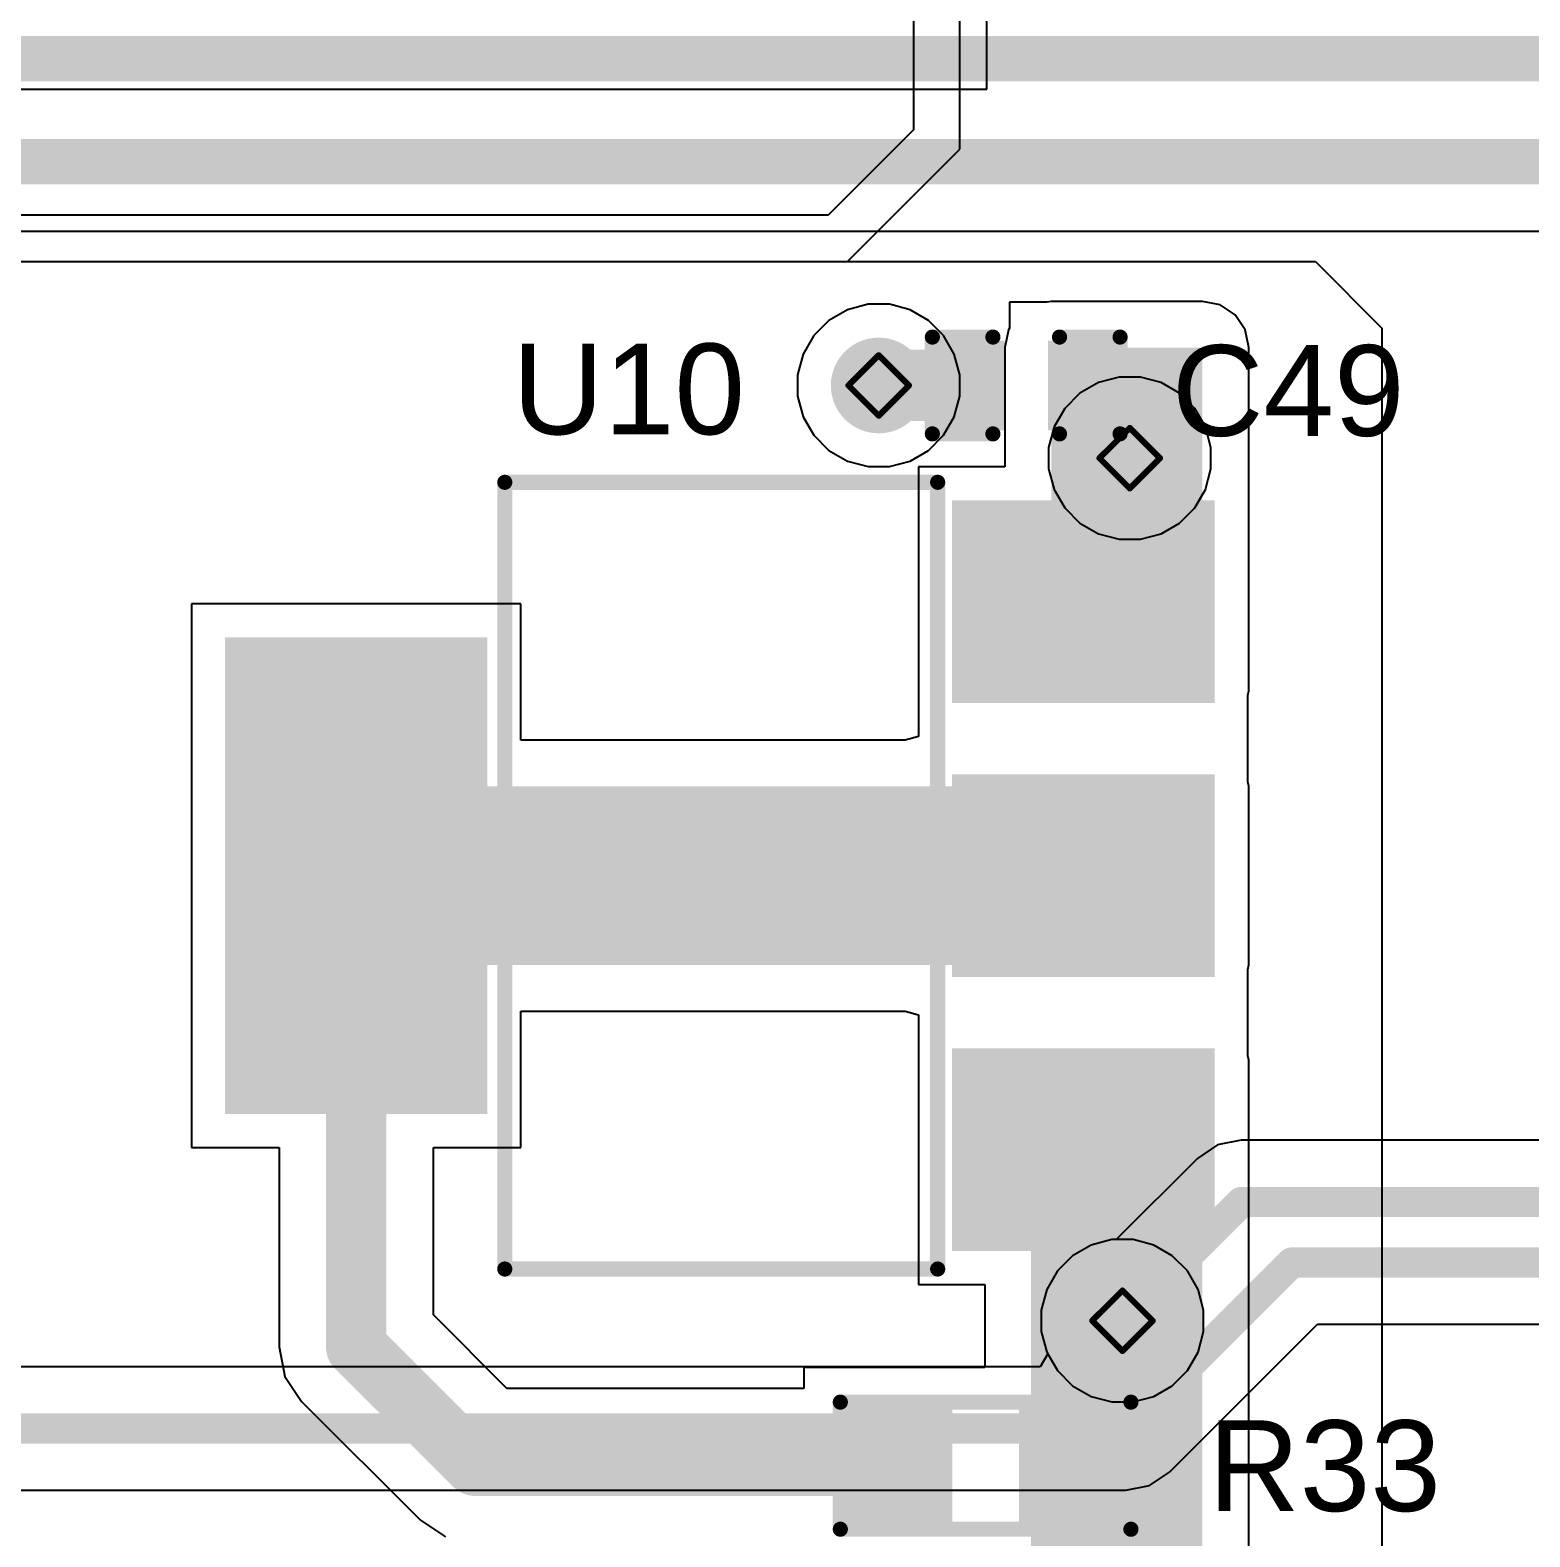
# Model space of a CAD drawing. Header units: inches. Extents: x -17.5 to 14.7, y -6.2 to 5.9.
# Drawn here: x 1.7854 to 2.2808, y 0.6215 to 1.1195 of the extents above; entities that cross this region are included whole.
import ezdxf

# ---------------------------------------------------------------- set-up
doc = ezdxf.new("R2010")
doc.units = ezdxf.units.IN
doc.header["$MEASUREMENT"] = 0
for name, color, linetype in [('Bottom Layer', 5, 'Continuous'), ('Bottom Solder', 6, 'Continuous'), ('Drill Drawing', 1, 'Continuous'), ('Ground Layer', 76, 'Continuous'), ('Power Layer', 16, 'Continuous'), ('Top Layer', 1, 'Continuous'), ('Top Overlay', 2, 'Continuous'), ('Top Paste', 8, 'Continuous'), ('Top Solder', 216, 'Continuous'), ('Via Holes', 16, 'Continuous')]:
    doc.layers.add(name, color=color, linetype=linetype)
doc.styles.add('Arial', font='', dxfattribs={"height": 0.2})
doc.styles.get('Arial').set_extended_font_data('Arial')

# ---------------------------------------------------------------- blocks, each defined once
blk = doc.blocks.new('SOT__223_74')
at = {"layer": 'Top Layer'}
for points in [[(-0.0748, 0.15945), (0.0748, 0.15945), (0.0748, 0.08071), (-0.0748, 0.08071)], [(-0.12008, -0.08071), (-0.06102, -0.08071), (-0.06102, -0.15945), (-0.12008, -0.15945)], [(-0.02953, -0.08071), (0.02953, -0.08071), (0.02953, -0.15945), (-0.02953, -0.15945)], [(0.06102, -0.08071), (0.12008, -0.08071), (0.12008, -0.15945), (0.06102, -0.15945)]]:
    blk.add_hatch(color=1, dxfattribs=at).paths.add_polyline_path(points)
at = {"layer": 'Top Paste'}
for points in [[(-0.0748, 0.15945), (0.0748, 0.15945), (0.0748, 0.08071), (-0.0748, 0.08071)], [(-0.12008, -0.08071), (-0.06102, -0.08071), (-0.06102, -0.15945), (-0.12008, -0.15945)], [(-0.02953, -0.08071), (0.02953, -0.08071), (0.02953, -0.15945), (-0.02953, -0.15945)], [(0.06102, -0.08071), (0.12008, -0.08071), (0.12008, -0.15945), (0.06102, -0.15945)]]:
    blk.add_hatch(color=8, dxfattribs=at).paths.add_polyline_path(points)
at = {"layer": 'Top Solder'}
for points in [[(-0.0788, 0.16345), (0.0788, 0.16345), (0.0788, 0.07671), (-0.0788, 0.07671)], [(-0.12408, -0.07671), (-0.05702, -0.07671), (-0.05702, -0.16345), (-0.12408, -0.16345)], [(-0.03353, -0.07671), (0.03353, -0.07671), (0.03353, -0.16345), (-0.03353, -0.16345)], [(0.05702, -0.07671), (0.12408, -0.07671), (0.12408, -0.16345), (0.05702, -0.16345)]]:
    blk.add_hatch(color=216, dxfattribs=at).paths.add_polyline_path(points)
at = {"layer": 'Top Overlay'}
for points in [[(-0.13, 0.071, 0.005, 0.005, 0), (-0.13, -0.072, 0.005, 0.005, 0)], [(-0.13, 0.071, 0.005, 0.005, 0), (0.13, 0.071, 0.005, 0.005, 0)], [(0.13, 0.071, 0.005, 0.005, 0), (0.13, -0.072, 0.005, 0.005, 0)], [(-0.13, -0.072, 0.005, 0.005, 0), (0.13, -0.072, 0.005, 0.005, 0)], [(-0.132, -0.116, 0.00787, 0.00787, 0), (-0.132, -0.126, 0.00787, 0.00787, 0)], [(-0.132, -0.116, 0.00787, 0.00787, 0), (-0.127, -0.121, 0.00787, 0.00787, 0)], [(-0.127, -0.121, 0.00787, 0.00787, 0), (-0.132, -0.126, 0.00787, 0.00787, 0)]]:
    blk.add_lwpolyline(points, format="xyseb", dxfattribs=at)
for points in [[(-0.13125, 0.071, 0.0025, 0.0025, 1), (-0.12875, 0.071, 0.0025, 0.0025, 1)], [(-0.13125, 0.071, 0.0025, 0.0025, 1), (-0.12875, 0.071, 0.0025, 0.0025, 1)], [(0.12875, 0.071, 0.0025, 0.0025, 1), (0.13125, 0.071, 0.0025, 0.0025, 1)], [(0.12875, 0.071, 0.0025, 0.0025, 1), (0.13125, 0.071, 0.0025, 0.0025, 1)], [(-0.13125, -0.072, 0.0025, 0.0025, 1), (-0.12875, -0.072, 0.0025, 0.0025, 1)], [(-0.13125, -0.072, 0.0025, 0.0025, 1), (-0.12875, -0.072, 0.0025, 0.0025, 1)], [(0.12875, -0.072, 0.0025, 0.0025, 1), (0.13125, -0.072, 0.0025, 0.0025, 1)], [(0.12875, -0.072, 0.0025, 0.0025, 1), (0.13125, -0.072, 0.0025, 0.0025, 1)], [(-0.13397, -0.116, 0.00394, 0.00394, 1), (-0.13003, -0.116, 0.00394, 0.00394, 1)], [(-0.13397, -0.116, 0.00394, 0.00394, 1), (-0.13003, -0.116, 0.00394, 0.00394, 1)], [(-0.12897, -0.121, 0.00394, 0.00394, 1), (-0.12503, -0.121, 0.00394, 0.00394, 1)], [(-0.12897, -0.121, 0.00394, 0.00394, 1), (-0.12503, -0.121, 0.00394, 0.00394, 1)], [(-0.13397, -0.126, 0.00394, 0.00394, 1), (-0.13003, -0.126, 0.00394, 0.00394, 1)], [(-0.13397, -0.126, 0.00394, 0.00394, 1), (-0.13003, -0.126, 0.00394, 0.00394, 1)]]:
    blk.add_lwpolyline(points, format="xyseb", close=True, dxfattribs=at)
blk = doc.blocks.new('R___0603_98')
at = {"layer": 'Top Layer'}
for points in [[(-0.015, 0.0175), (-0.015, -0.0175), (-0.045, -0.0175), (-0.045, 0.0175)], [(0.045, 0.0175), (0.045, -0.0175), (0.015, -0.0175), (0.015, 0.0175)]]:
    blk.add_hatch(color=1, dxfattribs=at).paths.add_polyline_path(points)
at = {"layer": 'Top Paste'}
for points in [[(-0.015, 0.0175), (-0.015, -0.0175), (-0.045, -0.0175), (-0.045, 0.0175)], [(0.045, 0.0175), (0.045, -0.0175), (0.015, -0.0175), (0.015, 0.0175)]]:
    blk.add_hatch(color=8, dxfattribs=at).paths.add_polyline_path(points)
at = {"layer": 'Top Solder'}
for points in [[(-0.011, 0.0215), (-0.011, -0.0215), (-0.049, -0.0215), (-0.049, 0.0215)], [(0.049, 0.0215), (0.049, -0.0215), (0.011, -0.0215), (0.011, 0.0215)]]:
    blk.add_hatch(color=216, dxfattribs=at).paths.add_polyline_path(points)
at = {"layer": 'Top Overlay'}
for points in [[(-0.048, -0.021, 0.005, 0.005, 0), (-0.048, 0.021, 0.005, 0.005, 0)], [(-0.048, 0.021, 0.005, 0.005, 0), (0.048, 0.021, 0.005, 0.005, 0)], [(0.048, -0.021, 0.005, 0.005, 0), (0.048, 0.021, 0.005, 0.005, 0)], [(-0.048, -0.021, 0.005, 0.005, 0), (0.048, -0.021, 0.005, 0.005, 0)]]:
    blk.add_lwpolyline(points, format="xyseb", dxfattribs=at)
for points in [[(-0.04925, 0.021, 0.0025, 0.0025, 1), (-0.04675, 0.021, 0.0025, 0.0025, 1)], [(-0.04925, 0.021, 0.0025, 0.0025, 1), (-0.04675, 0.021, 0.0025, 0.0025, 1)], [(0.04675, 0.021, 0.0025, 0.0025, 1), (0.04925, 0.021, 0.0025, 0.0025, 1)], [(0.04675, 0.021, 0.0025, 0.0025, 1), (0.04925, 0.021, 0.0025, 0.0025, 1)], [(-0.04925, -0.021, 0.0025, 0.0025, 1), (-0.04675, -0.021, 0.0025, 0.0025, 1)], [(-0.04925, -0.021, 0.0025, 0.0025, 1), (-0.04675, -0.021, 0.0025, 0.0025, 1)], [(0.04675, -0.021, 0.0025, 0.0025, 1), (0.04925, -0.021, 0.0025, 0.0025, 1)], [(0.04675, -0.021, 0.0025, 0.0025, 1), (0.04925, -0.021, 0.0025, 0.0025, 1)]]:
    blk.add_lwpolyline(points, format="xyseb", close=True, dxfattribs=at)
blk = doc.blocks.new('C___0402_170')
at = {"layer": 'Top Layer'}
for points in [[(-0.0275, -0.0125), (-0.0275, 0.0125), (-0.0095, 0.0125), (-0.0095, -0.0125)], [(0.0095, -0.0125), (0.0095, 0.0125), (0.0275, 0.0125), (0.0275, -0.0125)]]:
    blk.add_hatch(color=1, dxfattribs=at).paths.add_polyline_path(points)
at = {"layer": 'Top Paste'}
for points in [[(-0.0275, -0.0125), (-0.0275, 0.0125), (-0.0095, 0.0125), (-0.0095, -0.0125)], [(0.0095, -0.0125), (0.0095, 0.0125), (0.0275, 0.0125), (0.0275, -0.0125)]]:
    blk.add_hatch(color=8, dxfattribs=at).paths.add_polyline_path(points)
at = {"layer": 'Top Solder'}
for points in [[(-0.02986, -0.01486), (-0.02986, 0.01486), (-0.00714, 0.01486), (-0.00714, -0.01486)], [(0.00714, -0.01486), (0.00714, 0.01486), (0.02986, 0.01486), (0.02986, -0.01486)]]:
    blk.add_hatch(color=216, dxfattribs=at).paths.add_polyline_path(points)
at = {"layer": 'Top Overlay'}
for points in [[(-0.031, -0.016, 0.005, 0.005, 0), (-0.031, 0.016, 0.005, 0.005, 0)], [(-0.031, 0.016, 0.005, 0.005, 0), (-0.011, 0.016, 0.005, 0.005, 0)], [(0.011, 0.016, 0.005, 0.005, 0), (0.031, 0.016, 0.005, 0.005, 0)], [(0.031, -0.016, 0.005, 0.005, 0), (0.031, 0.016, 0.005, 0.005, 0)], [(-0.031, -0.016, 0.005, 0.005, 0), (-0.011, -0.016, 0.005, 0.005, 0)], [(0.011, -0.016, 0.005, 0.005, 0), (0.031, -0.016, 0.005, 0.005, 0)]]:
    blk.add_lwpolyline(points, format="xyseb", dxfattribs=at)
for points in [[(-0.03225, 0.016, 0.0025, 0.0025, 1), (-0.02975, 0.016, 0.0025, 0.0025, 1)], [(-0.03225, 0.016, 0.0025, 0.0025, 1), (-0.02975, 0.016, 0.0025, 0.0025, 1)], [(-0.01225, 0.016, 0.0025, 0.0025, 1), (-0.00975, 0.016, 0.0025, 0.0025, 1)], [(0.00975, 0.016, 0.0025, 0.0025, 1), (0.01225, 0.016, 0.0025, 0.0025, 1)], [(0.02975, 0.016, 0.0025, 0.0025, 1), (0.03225, 0.016, 0.0025, 0.0025, 1)], [(0.02975, 0.016, 0.0025, 0.0025, 1), (0.03225, 0.016, 0.0025, 0.0025, 1)], [(-0.03225, -0.016, 0.0025, 0.0025, 1), (-0.02975, -0.016, 0.0025, 0.0025, 1)], [(-0.03225, -0.016, 0.0025, 0.0025, 1), (-0.02975, -0.016, 0.0025, 0.0025, 1)], [(-0.01225, -0.016, 0.0025, 0.0025, 1), (-0.00975, -0.016, 0.0025, 0.0025, 1)], [(0.00975, -0.016, 0.0025, 0.0025, 1), (0.01225, -0.016, 0.0025, 0.0025, 1)], [(0.02975, -0.016, 0.0025, 0.0025, 1), (0.03225, -0.016, 0.0025, 0.0025, 1)], [(0.02975, -0.016, 0.0025, 0.0025, 1), (0.03225, -0.016, 0.0025, 0.0025, 1)]]:
    blk.add_lwpolyline(points, format="xyseb", close=True, dxfattribs=at)

msp = doc.modelspace()

# ---------------------------------------------------------------- hatches: boundary and pattern name
at = {"layer": 'Bottom Layer'}
h = msp.add_hatch(color=5, dxfattribs=at)
edge = h.paths.add_edge_path()
edge.add_arc((2.06575, 1.00202), 0.01181, 0, 360)
h = msp.add_hatch(color=5, dxfattribs=at)
edge = h.paths.add_edge_path()
edge.add_arc((2.14867, 0.978), 0.01181, 0, 360)
h = msp.add_hatch(color=5, dxfattribs=at)
edge = h.paths.add_edge_path()
edge.add_arc((2.14627, 0.69292), 0.01181, 0, 360)
at = {"layer": 'Bottom Solder'}
h = msp.add_hatch(color=6, dxfattribs=at)
edge = h.paths.add_edge_path()
edge.add_arc((2.06575, 1.00202), 0.01581, 0, 360)
h = msp.add_hatch(color=6, dxfattribs=at)
edge = h.paths.add_edge_path()
edge.add_arc((2.14867, 0.978), 0.01581, 0, 360)
h = msp.add_hatch(color=6, dxfattribs=at)
edge = h.paths.add_edge_path()
edge.add_arc((2.14627, 0.69292), 0.01581, 0, 360)
at = {"layer": 'Ground Layer'}
h = msp.add_hatch(color=76, dxfattribs=at)
edge = h.paths.add_edge_path()
edge.add_arc((2.06575, 1.00202), 0.01181, 0, 360)
h = msp.add_hatch(color=76, dxfattribs=at)
edge = h.paths.add_edge_path()
edge.add_arc((2.14867, 0.978), 0.01181, 0, 360)
h = msp.add_hatch(color=76, dxfattribs=at)
edge = h.paths.add_edge_path()
edge.add_arc((2.14627, 0.69292), 0.01181, 0, 360)
at = {"layer": 'Power Layer'}
h = msp.add_hatch(color=16, dxfattribs=at)
edge = h.paths.add_edge_path()
edge.add_arc((2.06575, 1.00202), 0.01181, 0, 360)
h = msp.add_hatch(color=16, dxfattribs=at)
edge = h.paths.add_edge_path()
edge.add_arc((2.14867, 0.978), 0.01181, 0, 360)
h = msp.add_hatch(color=16, dxfattribs=at)
edge = h.paths.add_edge_path()
edge.add_arc((2.14627, 0.69292), 0.01181, 0, 360)
at = {"layer": 'Top Layer'}
h = msp.add_hatch(color=1, dxfattribs=at)
edge = h.paths.add_edge_path()
edge.add_arc((2.06575, 1.00202), 0.01181, 0, 360)
for points in [[(2.09598, 0.99023), (2.09598, 1.01383), (2.06575, 1.01383), (2.06575, 0.99023)], [(2.12273, 0.90105), (2.17268, 0.90105), (2.17268, 1.01452), (2.12273, 1.01452)], [(1.89315, 0.8105), (2.17268, 0.8105), (2.17268, 0.86955), (1.89315, 0.86955)], [(2.11607, 0.55674), (2.17268, 0.55674), (2.17268, 0.779), (2.11607, 0.779)]]:
    msp.add_hatch(color=1, dxfattribs=at).paths.add_polyline_path(points)
h = msp.add_hatch(color=1, dxfattribs=at)
edge = h.paths.add_edge_path()
edge.add_arc((2.14867, 0.978), 0.01181, 0, 360)
h = msp.add_hatch(color=1, dxfattribs=at)
edge = h.paths.add_edge_path()
edge.add_arc((2.14627, 0.69292), 0.01181, 0, 360)
at = {"layer": 'Top Solder'}
h = msp.add_hatch(color=216, dxfattribs=at)
edge = h.paths.add_edge_path()
edge.add_arc((2.06575, 1.00202), 0.01581, 0, 360)
h = msp.add_hatch(color=216, dxfattribs=at)
edge = h.paths.add_edge_path()
edge.add_arc((2.14867, 0.978), 0.01581, 0, 360)
h = msp.add_hatch(color=216, dxfattribs=at)
edge = h.paths.add_edge_path()
edge.add_arc((2.14627, 0.69292), 0.01581, 0, 360)
at = {"layer": 'Via Holes'}
h = msp.add_hatch(color=7, dxfattribs=at)
edge = h.paths.add_edge_path()
edge.add_arc((2.06575, 1.00202), 0.00591, 0, 360)
h = msp.add_hatch(color=7, dxfattribs=at)
edge = h.paths.add_edge_path()
edge.add_arc((2.14867, 0.978), 0.00591, 0, 360)
h = msp.add_hatch(color=7, dxfattribs=at)
edge = h.paths.add_edge_path()
edge.add_arc((2.14627, 0.69292), 0.00591, 0, 360)

# ---------------------------------------------------------------- linework, layer by layer
at = {"layer": 'Bottom Layer'}
for p, q in [((2.13833, 1.00298), (2.13221, 0.99945)), ((2.14514, 1.00481), (2.13833, 1.00298)), ((2.1522, 1.00481), (2.14514, 1.00481)), ((2.15902, 1.00298), (2.1522, 1.00481)), ((2.16514, 0.99945), (2.15902, 1.00298)), ((2.13221, 0.99945), (2.12722, 0.99446)), ((2.17013, 0.99446), (2.16514, 0.99945)), ((2.12722, 0.99446), (2.12369, 0.98835)), ((2.17366, 0.98835), (2.17013, 0.99446)), ((2.12369, 0.98835), (2.12186, 0.98153)), ((2.17548, 0.98153), (2.17366, 0.98835)), ((2.12186, 0.98153), (2.12186, 0.97447)), ((2.17548, 0.97447), (2.17548, 0.98153)), ((2.12186, 0.97447), (2.12369, 0.96765)), ((2.17366, 0.96765), (2.17548, 0.97447)), ((2.12369, 0.96765), (2.12722, 0.96154)), ((2.17013, 0.96154), (2.17366, 0.96765)), ((2.12722, 0.96154), (2.13221, 0.95655)), ((2.16514, 0.95655), (2.17013, 0.96154)), ((2.13221, 0.95655), (2.13833, 0.95302)), ((2.15902, 0.95302), (2.16514, 0.95655)), ((2.13833, 0.95302), (2.14514, 0.95119)), ((2.14514, 0.95119), (2.1522, 0.95119)), ((2.1522, 0.95119), (2.15902, 0.95302)), ((2.18553, 0.75256), (2.17772, 0.75101)), ((2.45417, 0.75256), (2.18553, 0.75256)), ((2.18553, 0.75256), (2.18553, 0.75256)), ((2.17772, 0.75101), (2.17111, 0.74659)), ((2.17111, 0.74659), (2.14424, 0.71973)), ((2.13592, 0.7179), (2.12981, 0.71437)), ((2.14274, 0.71973), (2.13592, 0.7179)), ((2.14424, 0.71973), (2.14274, 0.71973)), ((2.12981, 0.71437), (2.12482, 0.70938)), ((2.12482, 0.70938), (2.12129, 0.70326)), ((2.12129, 0.70326), (2.11946, 0.69645)), ((2.11946, 0.69645), (2.11946, 0.68939)), ((2.11946, 0.68939), (2.12129, 0.68257)), ((2.16178, 0.64289), (2.21067, 0.69178)), ((2.21067, 0.69178), (2.4982, 0.69178)), ((2.12129, 0.68257), (2.1216, 0.68203)), ((2.1191, 0.6777), (1.64721, 0.6777)), ((2.1216, 0.68203), (2.1191, 0.6777)), ((2.15516, 0.63847), (2.16178, 0.64289)), ((2.14736, 0.63691), (2.15516, 0.63847)), ((1.63877, 0.63691), (2.14736, 0.63691))]:
    msp.add_line(p, q, dxfattribs=at)
for points in [[(2.14627, 0.69292, 0.01, 0.01, 0), (2.18553, 0.73217, 0.01, 0.01, 0)], [(2.18553, 0.73217, 0.01, 0.01, 0), (2.52171, 0.73217, 0.01, 0.01, 0)], [(2.14736, 0.65731, 0.01, 0.01, 0), (2.20222, 0.71217, 0.01, 0.01, 0)], [(2.20222, 0.71217, 0.01, 0.01, 0), (2.5071, 0.71217, 0.01, 0.01, 0)], [(1.63877, 0.65731, 0.01, 0.01, 0), (2.14736, 0.65731, 0.01, 0.01, 0)]]:
    msp.add_lwpolyline(points, format="xyseb", dxfattribs=at)
for points in [[(2.18303, 0.73217, 0.005, 0.005, 1), (2.18803, 0.73217, 0.005, 0.005, 1)], [(2.18303, 0.73217, 0.005, 0.005, 1), (2.18803, 0.73217, 0.005, 0.005, 1)], [(2.19972, 0.71217, 0.005, 0.005, 1), (2.20472, 0.71217, 0.005, 0.005, 1)], [(2.19972, 0.71217, 0.005, 0.005, 1), (2.20472, 0.71217, 0.005, 0.005, 1)], [(2.14377, 0.69292, 0.005, 0.005, 1), (2.14877, 0.69292, 0.005, 0.005, 1)], [(2.14486, 0.65731, 0.005, 0.005, 1), (2.14986, 0.65731, 0.005, 0.005, 1)], [(2.14486, 0.65731, 0.005, 0.005, 1), (2.14986, 0.65731, 0.005, 0.005, 1)]]:
    msp.add_lwpolyline(points, format="xyseb", close=True, dxfattribs=at)
at = {"layer": 'Drill Drawing'}
for points in [[(2.05575, 1.00202, 0.002, 0.002, 0), (2.06575, 1.01202, 0.002, 0.002, 0)], [(2.06575, 1.01202, 0.002, 0.002, 0), (2.07575, 1.00202, 0.002, 0.002, 0)], [(2.05575, 1.00202, 0.002, 0.002, 0), (2.06575, 0.99202, 0.002, 0.002, 0)], [(2.06575, 0.99202, 0.002, 0.002, 0), (2.07575, 1.00202, 0.002, 0.002, 0)], [(2.13867, 0.978, 0.002, 0.002, 0), (2.14867, 0.988, 0.002, 0.002, 0)], [(2.14867, 0.988, 0.002, 0.002, 0), (2.15867, 0.978, 0.002, 0.002, 0)], [(2.13867, 0.978, 0.002, 0.002, 0), (2.14867, 0.968, 0.002, 0.002, 0)], [(2.14867, 0.968, 0.002, 0.002, 0), (2.15867, 0.978, 0.002, 0.002, 0)], [(2.13627, 0.69292, 0.002, 0.002, 0), (2.14627, 0.70292, 0.002, 0.002, 0)], [(2.14627, 0.70292, 0.002, 0.002, 0), (2.15627, 0.69292, 0.002, 0.002, 0)], [(2.13627, 0.69292, 0.002, 0.002, 0), (2.14627, 0.68292, 0.002, 0.002, 0)], [(2.14627, 0.68292, 0.002, 0.002, 0), (2.15627, 0.69292, 0.002, 0.002, 0)]]:
    msp.add_lwpolyline(points, format="xyseb", dxfattribs=at)
for points in [[(2.06525, 1.01202, 0.001, 0.001, 1), (2.06625, 1.01202, 0.001, 0.001, 1)], [(2.06525, 1.01202, 0.001, 0.001, 1), (2.06625, 1.01202, 0.001, 0.001, 1)], [(2.05525, 1.00202, 0.001, 0.001, 1), (2.05625, 1.00202, 0.001, 0.001, 1)], [(2.05525, 1.00202, 0.001, 0.001, 1), (2.05625, 1.00202, 0.001, 0.001, 1)], [(2.07525, 1.00202, 0.001, 0.001, 1), (2.07625, 1.00202, 0.001, 0.001, 1)], [(2.07525, 1.00202, 0.001, 0.001, 1), (2.07625, 1.00202, 0.001, 0.001, 1)], [(2.06525, 0.99202, 0.001, 0.001, 1), (2.06625, 0.99202, 0.001, 0.001, 1)], [(2.06525, 0.99202, 0.001, 0.001, 1), (2.06625, 0.99202, 0.001, 0.001, 1)], [(2.14817, 0.988, 0.001, 0.001, 1), (2.14917, 0.988, 0.001, 0.001, 1)], [(2.14817, 0.988, 0.001, 0.001, 1), (2.14917, 0.988, 0.001, 0.001, 1)], [(2.13817, 0.978, 0.001, 0.001, 1), (2.13917, 0.978, 0.001, 0.001, 1)], [(2.13817, 0.978, 0.001, 0.001, 1), (2.13917, 0.978, 0.001, 0.001, 1)], [(2.15817, 0.978, 0.001, 0.001, 1), (2.15917, 0.978, 0.001, 0.001, 1)], [(2.15817, 0.978, 0.001, 0.001, 1), (2.15917, 0.978, 0.001, 0.001, 1)], [(2.14817, 0.968, 0.001, 0.001, 1), (2.14917, 0.968, 0.001, 0.001, 1)], [(2.14817, 0.968, 0.001, 0.001, 1), (2.14917, 0.968, 0.001, 0.001, 1)], [(2.14577, 0.70292, 0.001, 0.001, 1), (2.14677, 0.70292, 0.001, 0.001, 1)], [(2.14577, 0.70292, 0.001, 0.001, 1), (2.14677, 0.70292, 0.001, 0.001, 1)], [(2.13577, 0.69292, 0.001, 0.001, 1), (2.13677, 0.69292, 0.001, 0.001, 1)], [(2.13577, 0.69292, 0.001, 0.001, 1), (2.13677, 0.69292, 0.001, 0.001, 1)], [(2.15577, 0.69292, 0.001, 0.001, 1), (2.15677, 0.69292, 0.001, 0.001, 1)], [(2.15577, 0.69292, 0.001, 0.001, 1), (2.15677, 0.69292, 0.001, 0.001, 1)], [(2.14577, 0.68292, 0.001, 0.001, 1), (2.14677, 0.68292, 0.001, 0.001, 1)], [(2.14577, 0.68292, 0.001, 0.001, 1), (2.14677, 0.68292, 0.001, 0.001, 1)]]:
    msp.add_lwpolyline(points, format="xyseb", close=True, dxfattribs=at)
at = {"layer": 'Ground Layer'}
for p, q in [((2.13833, 1.00298), (2.13221, 0.99945)), ((2.14514, 1.00481), (2.13833, 1.00298)), ((2.1522, 1.00481), (2.14514, 1.00481)), ((2.15902, 1.00298), (2.1522, 1.00481)), ((2.16514, 0.99945), (2.15902, 1.00298)), ((2.13221, 0.99945), (2.12722, 0.99446)), ((2.17013, 0.99446), (2.16514, 0.99945)), ((2.12722, 0.99446), (2.12369, 0.98835)), ((2.17366, 0.98835), (2.17013, 0.99446)), ((2.12369, 0.98835), (2.12186, 0.98153)), ((2.17548, 0.98153), (2.17366, 0.98835)), ((2.12186, 0.98153), (2.12186, 0.97447)), ((2.17548, 0.97447), (2.17548, 0.98153)), ((2.12186, 0.97447), (2.12369, 0.96765)), ((2.17366, 0.96765), (2.17548, 0.97447)), ((2.12369, 0.96765), (2.12722, 0.96154)), ((2.17013, 0.96154), (2.17366, 0.96765)), ((2.12722, 0.96154), (2.13221, 0.95655)), ((2.16514, 0.95655), (2.17013, 0.96154)), ((2.13221, 0.95655), (2.13833, 0.95302)), ((2.15902, 0.95302), (2.16514, 0.95655)), ((2.13833, 0.95302), (2.14514, 0.95119)), ((2.14514, 0.95119), (2.1522, 0.95119)), ((2.1522, 0.95119), (2.15902, 0.95302)), ((2.13592, 0.7179), (2.12981, 0.71437)), ((2.14274, 0.71973), (2.13592, 0.7179)), ((2.1498, 0.71973), (2.14274, 0.71973)), ((2.15662, 0.7179), (2.1498, 0.71973)), ((2.16273, 0.71437), (2.15662, 0.7179)), ((2.12981, 0.71437), (2.12482, 0.70938)), ((2.16773, 0.70938), (2.16273, 0.71437)), ((2.12482, 0.70938), (2.12129, 0.70326)), ((2.17126, 0.70326), (2.16773, 0.70938)), ((2.12129, 0.70326), (2.11946, 0.69645)), ((2.17308, 0.69645), (2.17126, 0.70326)), ((2.11946, 0.69645), (2.11946, 0.68939)), ((2.17308, 0.68939), (2.17308, 0.69645)), ((2.11946, 0.68939), (2.12129, 0.68257)), ((2.17126, 0.68257), (2.17308, 0.68939)), ((2.12129, 0.68257), (2.12482, 0.67645)), ((2.16773, 0.67645), (2.17126, 0.68257)), ((2.12482, 0.67645), (2.12981, 0.67146)), ((2.16273, 0.67146), (2.16773, 0.67645)), ((2.12981, 0.67146), (2.13592, 0.66793)), ((2.13592, 0.66793), (2.14274, 0.6661)), ((2.1498, 0.6661), (2.15662, 0.66793)), ((2.15662, 0.66793), (2.16273, 0.67146)), ((2.14274, 0.6661), (2.1498, 0.6661))]:
    msp.add_line(p, q, dxfattribs=at)
at = {"layer": 'Power Layer'}
for p, q in [((2.09256, 1.08016), (2.09256, 2.312)), ((2.07726, 2.30567), (2.07726, 1.08649)), ((2.07726, 1.08649), (2.04906, 1.05829)), ((2.0554, 1.043), (2.09256, 1.08016)), ((2.04906, 1.05829), (1.58051, 1.05829)), ((1.58051, 1.043), (2.21, 1.043)), ((1.58201, 1.043), (2.0554, 1.043)), ((2.21, 1.043), (2.232, 1.021)), ((2.0554, 1.02701), (2.04928, 1.02348)), ((2.0554, 1.02701), (2.04928, 1.02348)), ((2.06222, 1.02884), (2.0554, 1.02701)), ((2.06222, 1.02884), (2.0554, 1.02701)), ((2.06927, 1.02884), (2.06222, 1.02884)), ((2.06927, 1.02884), (2.06222, 1.02884)), ((2.07609, 1.02701), (2.06927, 1.02884)), ((2.07609, 1.02701), (2.06927, 1.02884)), ((2.08221, 1.02348), (2.07609, 1.02701)), ((2.08221, 1.02348), (2.07609, 1.02701)), ((2.04928, 1.02348), (2.04429, 1.01849)), ((2.04928, 1.02348), (2.04429, 1.01849)), ((2.0872, 1.01849), (2.08221, 1.02348)), ((2.0872, 1.01849), (2.08221, 1.02348)), ((2.232, 1.021), (2.232, 0.383)), ((2.04429, 1.01849), (2.04076, 1.01237)), ((2.04429, 1.01849), (2.04076, 1.01237)), ((2.09073, 1.01237), (2.0872, 1.01849)), ((2.09073, 1.01237), (2.0872, 1.01849)), ((2.04076, 1.01237), (2.03893, 1.00555)), ((2.04076, 1.01237), (2.03893, 1.00555)), ((2.09256, 1.00555), (2.09073, 1.01237)), ((2.09256, 1.00555), (2.09073, 1.01237)), ((2.03893, 1.00555), (2.03893, 0.99849)), ((2.03893, 1.00555), (2.03893, 0.99849)), ((2.09256, 0.99849), (2.09256, 1.00555)), ((2.09256, 0.99849), (2.09256, 1.00555)), ((2.03893, 0.99849), (2.04076, 0.99168)), ((2.03893, 0.99849), (2.04076, 0.99168)), ((2.09073, 0.99168), (2.09256, 0.99849)), ((2.09073, 0.99168), (2.09256, 0.99849)), ((2.04076, 0.99168), (2.04429, 0.98556)), ((2.04076, 0.99168), (2.04429, 0.98556)), ((2.0872, 0.98556), (2.09073, 0.99168)), ((2.0872, 0.98556), (2.09073, 0.99168)), ((2.04429, 0.98556), (2.04928, 0.98057)), ((2.04429, 0.98556), (2.04928, 0.98057)), ((2.08221, 0.98057), (2.0872, 0.98556)), ((2.08221, 0.98057), (2.0872, 0.98556)), ((2.04928, 0.98057), (2.0554, 0.97704)), ((2.04928, 0.98057), (2.0554, 0.97704)), ((2.0554, 0.97704), (2.06222, 0.97521)), ((2.0554, 0.97704), (2.06222, 0.97521)), ((2.06927, 0.97521), (2.07609, 0.97704)), ((2.06927, 0.97521), (2.07609, 0.97704)), ((2.07609, 0.97704), (2.08221, 0.98057)), ((2.07609, 0.97704), (2.08221, 0.98057)), ((2.06222, 0.97521), (2.06927, 0.97521)), ((2.06222, 0.97521), (2.06927, 0.97521)), ((2.13592, 0.7179), (2.12981, 0.71437)), ((2.13592, 0.7179), (2.12981, 0.71437)), ((2.14274, 0.71973), (2.13592, 0.7179)), ((2.14274, 0.71973), (2.13592, 0.7179)), ((2.1498, 0.71973), (2.14274, 0.71973)), ((2.1498, 0.71973), (2.14274, 0.71973)), ((2.15662, 0.7179), (2.1498, 0.71973)), ((2.15662, 0.7179), (2.1498, 0.71973)), ((2.16273, 0.71437), (2.15662, 0.7179)), ((2.16273, 0.71437), (2.15662, 0.7179)), ((2.12981, 0.71437), (2.12482, 0.70938)), ((2.12981, 0.71437), (2.12482, 0.70938)), ((2.16773, 0.70938), (2.16273, 0.71437)), ((2.16773, 0.70938), (2.16273, 0.71437)), ((2.12482, 0.70938), (2.12129, 0.70326)), ((2.12482, 0.70938), (2.12129, 0.70326)), ((2.17126, 0.70326), (2.16773, 0.70938)), ((2.17126, 0.70326), (2.16773, 0.70938)), ((2.12129, 0.70326), (2.11946, 0.69645)), ((2.12129, 0.70326), (2.11946, 0.69645)), ((2.17308, 0.69645), (2.17126, 0.70326)), ((2.17308, 0.69645), (2.17126, 0.70326)), ((2.11946, 0.69645), (2.11946, 0.68939)), ((2.11946, 0.69645), (2.11946, 0.68939)), ((2.17308, 0.68939), (2.17308, 0.69645)), ((2.17308, 0.68939), (2.17308, 0.69645)), ((2.11946, 0.68939), (2.12129, 0.68257)), ((2.11946, 0.68939), (2.12129, 0.68257)), ((2.17126, 0.68257), (2.17308, 0.68939)), ((2.17126, 0.68257), (2.17308, 0.68939)), ((2.12129, 0.68257), (2.12482, 0.67645)), ((2.12129, 0.68257), (2.12482, 0.67645)), ((2.16773, 0.67645), (2.17126, 0.68257)), ((2.16773, 0.67645), (2.17126, 0.68257)), ((2.12482, 0.67645), (2.12981, 0.67146)), ((2.12482, 0.67645), (2.12981, 0.67146)), ((2.16273, 0.67146), (2.16773, 0.67645)), ((2.16273, 0.67146), (2.16773, 0.67645)), ((2.12981, 0.67146), (2.13592, 0.66793)), ((2.12981, 0.67146), (2.13592, 0.66793)), ((2.13592, 0.66793), (2.14274, 0.6661)), ((2.13592, 0.66793), (2.14274, 0.6661)), ((2.1498, 0.6661), (2.15662, 0.66793)), ((2.1498, 0.6661), (2.15662, 0.66793)), ((2.15662, 0.66793), (2.16273, 0.67146)), ((2.15662, 0.66793), (2.16273, 0.67146)), ((2.14274, 0.6661), (2.1498, 0.6661)), ((2.14274, 0.6661), (2.1498, 0.6661))]:
    msp.add_line(p, q, dxfattribs=at)
at = {"layer": 'Top Layer'}
for p, q in [((2.10142, 1.1), (2.10142, 2.33415)), ((0.72, 1.1), (2.10142, 1.1)), ((1.1665, 1.05306), (2.67954, 1.05306)), ((2.12125, 1.02952), (2.10898, 1.02952)), ((2.10898, 1.02952), (2.10898, 1.02095)), ((2.12273, 1.02982), (2.12125, 1.02952)), ((2.17268, 1.02982), (2.12273, 1.02982)), ((2.17853, 1.02865), (2.17268, 1.02982)), ((2.18349, 1.02534), (2.17853, 1.02865)), ((2.10898, 1.02095), (2.1086, 1.02038)), ((2.18681, 1.02038), (2.18349, 1.02534)), ((2.1086, 1.02038), (2.10743, 1.01452)), ((2.18797, 1.01452), (2.18681, 1.02038)), ((2.10743, 1.01452), (2.10743, 0.9751)), ((2.18797, 0.90105), (2.18797, 1.01452)), ((2.10743, 0.9751), (2.07894, 0.9751)), ((2.07894, 0.9751), (2.07894, 0.88985)), ((1.94752, 0.92983), (1.83878, 0.92983)), ((1.83878, 0.92983), (1.83878, 0.75022)), ((1.94752, 0.88485), (1.94752, 0.92983)), ((2.18768, 0.89957), (2.18797, 0.90105)), ((2.18768, 0.88955), (2.18768, 0.89957)), ((2.07894, 0.88985), (2.07894, 0.88605)), ((2.18768, 0.88455), (2.18768, 0.88955)), ((2.07444, 0.88485), (1.94752, 0.88485)), ((2.07894, 0.88605), (2.07444, 0.88485)), ((2.18768, 0.87103), (2.18768, 0.88455)), ((2.18797, 0.86955), (2.18768, 0.87103)), ((2.18797, 0.8105), (2.18797, 0.86955)), ((2.18768, 0.80902), (2.18797, 0.8105)), ((2.18768, 0.7955), (2.18768, 0.80902)), ((1.94752, 0.75022), (1.94752, 0.7952)), ((1.94752, 0.7952), (2.07444, 0.7952)), ((2.07444, 0.7952), (2.07894, 0.794)), ((2.07894, 0.794), (2.07894, 0.70495)), ((2.18768, 0.794), (2.18768, 0.7955)), ((2.18768, 0.7955), (2.18768, 0.7955)), ((2.18768, 0.78048), (2.18768, 0.794)), ((2.18768, 0.794), (2.18768, 0.794)), ((2.18797, 0.779), (2.18768, 0.78048)), ((2.18797, 0.57028), (2.18797, 0.779)), ((1.83878, 0.75022), (1.86766, 0.75022)), ((1.86766, 0.75022), (1.86766, 0.68427)), ((1.91864, 0.69483), (1.91864, 0.75022)), ((1.91864, 0.75022), (1.94752, 0.75022)), ((2.07894, 0.70495), (2.10078, 0.70495)), ((2.10078, 0.70495), (2.10078, 0.67752)), ((1.94296, 0.67051), (1.91864, 0.69483)), ((1.86766, 0.68427), (1.8696, 0.67452)), ((2.10078, 0.67752), (2.04107, 0.67752)), ((2.04107, 0.67752), (2.04107, 0.67051)), ((1.8696, 0.67452), (1.87513, 0.66625)), ((2.04107, 0.67051), (1.94296, 0.67051)), ((1.87513, 0.66625), (1.91437, 0.627)), ((1.91437, 0.627), (1.92264, 0.62147))]:
    msp.add_line(p, q, dxfattribs=at)
for points in [[(1.14046, 1.11, 0.015, 0.015, 0), (2.66182, 1.11, 0.015, 0.015, 0)], [(1.157, 1.076, 0.015, 0.015, 0), (2.67954, 1.076, 0.015, 0.015, 0)], [(2.06575, 1.00202, 0.01, 0.01, 0), (2.09598, 1.00202, 0.01, 0.01, 0)], [(1.89315, 0.68427, 0.02, 0.02, 0), (1.89315, 0.84002, 0.02, 0.02, 0)], [(1.89315, 0.68427, 0.02, 0.02, 0), (1.9324, 0.64502, 0.02, 0.02, 0)], [(1.9324, 0.64502, 0.02, 0.02, 0), (2.07107, 0.64502, 0.02, 0.02, 0)]]:
    msp.add_lwpolyline(points, format="xyseb", dxfattribs=at)
for points in [[(2.06325, 1.00202, 0.005, 0.005, 1), (2.06825, 1.00202, 0.005, 0.005, 1)], [(2.09348, 1.00202, 0.005, 0.005, 1), (2.09848, 1.00202, 0.005, 0.005, 1)], [(1.88815, 0.84002, 0.01, 0.01, 1), (1.89815, 0.84002, 0.01, 0.01, 1)], [(1.88815, 0.68427, 0.01, 0.01, 1), (1.89815, 0.68427, 0.01, 0.01, 1)], [(1.88815, 0.68427, 0.01, 0.01, 1), (1.89815, 0.68427, 0.01, 0.01, 1)], [(1.9274, 0.64502, 0.01, 0.01, 1), (1.9374, 0.64502, 0.01, 0.01, 1)], [(1.9274, 0.64502, 0.01, 0.01, 1), (1.9374, 0.64502, 0.01, 0.01, 1)], [(2.06607, 0.64502, 0.01, 0.01, 1), (2.07607, 0.64502, 0.01, 0.01, 1)]]:
    msp.add_lwpolyline(points, format="xyseb", close=True, dxfattribs=at)

# ---------------------------------------------------------------- block references
for name, p in [('C___0402_170', (2.11448, 1.00202)), ('R___0603_98', (2.10107, 0.64502))]:
    msp.add_blockref(name, p)
at = {"rotation": 90}
msp.add_blockref('SOT__223_74', (2.01323, 0.84002), dxfattribs=at)

# ---------------------------------------------------------------- texts
at = {"layer": 'Top Overlay', "style": 'Arial'}
for s, p in [('U10', (1.94472, 0.98588)), ('C49', (2.16259, 0.98536)), ('R33', (2.1746, 0.63002))]:
    msp.add_text(s, height=0.03, dxfattribs=at).set_placement(p)

doc.saveas('drawing.dxf')
